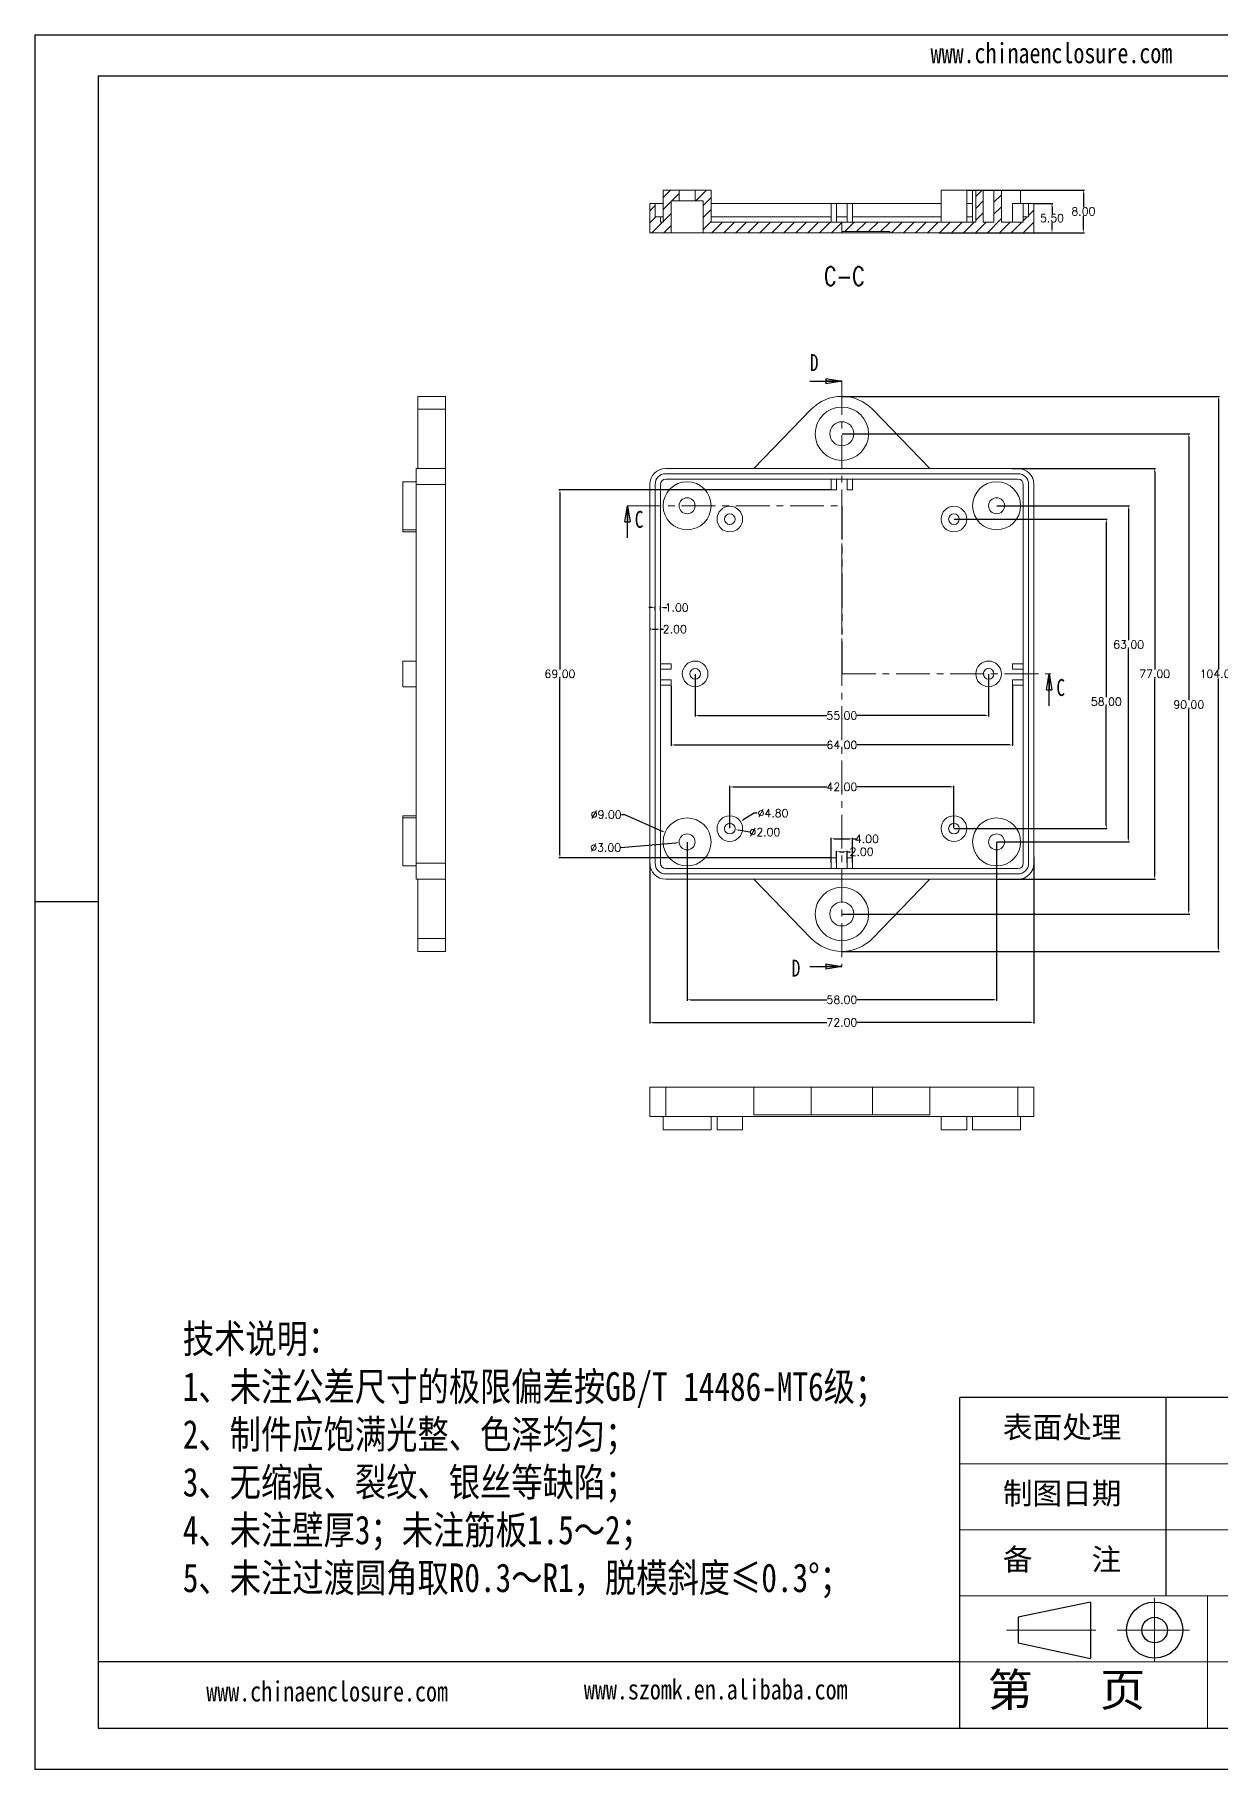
# Model space of a CAD drawing. Header units: inches. Extents: x 1962 to 2938, y 573 to 898.
# Drawn here: x 2478.4 to 2700.6, y 573 to 898 of the extents above; entities that cross this region are included whole.
import ezdxf

# ---------------------------------------------------------------- set-up
doc = ezdxf.new("R2010")
doc.units = ezdxf.units.IN
for name, pattern in [('CENTER', [10.16, 6.35, -1.27, 1.27, -1.27]), ('CENTER2', [28.575, 19.05, -3.175, 3.175, -3.175]), ('PHANTOM', [12.7, 6.35, -1.27, 1.27, -1.27, 1.27, -1.27])]:
    doc.linetypes.add(name, pattern=pattern)
doc.layers.add('文字', color=81, linetype='Continuous')
for name, color, linetype, lineweight in [('粗实线', 7, 'Continuous', 30), ('细实线', 3, 'Continuous', 9), ('细点划线', 2, 'CENTER2', 9)]:
    doc.layers.add(name, color=color, linetype=linetype, lineweight=lineweight)
doc.styles.add('SLDTEXTSTYLE0', font='TXT', dxfattribs={"width": 0.75})
doc.styles.add('SLDTEXTSTYLE3', font='TXT', dxfattribs={"width": 0.75, "bigfont": 'bigfont'})
doc.styles.get("Standard").update_dxf_attribs({"font": 'txt', "bigfont": 'gbcbig.shx'})
doc.styles.add('宋体', font='', dxfattribs={"width": 0.8, "height": 3.5})
doc.styles.get('宋体').set_extended_font_data('SimSun')
doc.dimstyles.new('2', dxfattribs={"dimtxt": 1.5, "dimasz": 0.6, "dimexe": 0.18, "dimexo": 0.0625, "dimgap": 0.09, "dimtad": 0, "dimtih": 1, "dimtoh": 1, "dimzin": 0, "dimdsep": 46, "dimtxsty": 'Standard', "dimcen": 0, "dimadec": 0, "dimazin": 2, "dimtfac": 1, "dimtofl": 0, "dimtmove": 0, "dimatfit": 3, "dimfxl": 1, "dimtolj": 1, "dimtzin": 0, "dimarcsym": 0})

# ---------------------------------------------------------------- blocks, each defined once
blk = doc.blocks.new('_CLOSED')
at = {"color": 0, "linetype": 'ByBlock', "lineweight": -2}
for p, q in [((-1, 0.166667), (0, 0)), ((-1, 0.166667), (-1, -0.166667)), ((0, 0), (-1, -0.166667)), ((0, 0), (-1, 0))]:
    blk.add_line(p, q, dxfattribs=at)
blk = doc.blocks.new('SW_NOTE_4')
at = {"color": 0, "linetype": 'Continuous', "lineweight": 0, "insert": (22.23, 5.8), "char_height": 3.5, "attachment_point": 2, "style": 'SLDTEXTSTYLE3'}
blk.add_mtext('C-C', dxfattribs=at)
blk = doc.blocks.new('*D66')
at = {"color": 0, "lineweight": -2}
for p, q in [((2629.76, 823.24), (2694.89, 823.24)), ((2694.71, 822.64), (2694.71, 773.32)), ((2694.71, 733.84), (2694.71, 771.64)), ((2629.76, 733.24), (2694.89, 733.24))]:
    blk.add_line(p, q, dxfattribs=at)
at = {"color": 0}
for points in [[(2694.61, 822.64), (2694.81, 822.64), (2694.71, 823.24)], [(2694.61, 733.84), (2694.81, 733.84), (2694.71, 733.24)]]:
    blk.add_solid(points, dxfattribs=at)
at = {"layer": 'Defpoints', "color": 0}
for p in [(2629.7, 823.24), (2629.7, 733.24), (2694.71, 733.24)]:
    blk.add_point(p, dxfattribs=at)
at = {"color": 0, "insert": (2694.71, 772.48), "char_height": 1.5, "attachment_point": 5}
blk.add_mtext('\\A1;90.00', dxfattribs=at)
blk = doc.blocks.new('*D67')
at = {"color": 0, "lineweight": -2}
for p, q in [((2629.76, 830.24), (2700.46, 830.24)), ((2700.28, 829.64), (2700.28, 779.08)), ((2700.28, 726.84), (2700.28, 777.4)), ((2629.76, 726.24), (2700.46, 726.24))]:
    blk.add_line(p, q, dxfattribs=at)
at = {"color": 0}
for points in [[(2700.18, 829.64), (2700.38, 829.64), (2700.28, 830.24)], [(2700.18, 726.84), (2700.38, 726.84), (2700.28, 726.24)]]:
    blk.add_solid(points, dxfattribs=at)
at = {"layer": 'Defpoints', "color": 0}
for p in [(2629.7, 830.24), (2700.28, 830.24), (2629.7, 726.24)]:
    blk.add_point(p, dxfattribs=at)
at = {"color": 0, "insert": (2700.28, 778.24), "char_height": 1.5, "attachment_point": 5}
blk.add_mtext('\\A1;104.00', dxfattribs=at)
blk = doc.blocks.new('*D68')
at = {"color": 0, "lineweight": -2}
for p, q in [((2658.76, 809.74), (2683.62, 809.74)), ((2683.44, 809.14), (2683.44, 784.58)), ((2683.44, 747.34), (2683.44, 782.9)), ((2658.76, 746.74), (2683.62, 746.74))]:
    blk.add_line(p, q, dxfattribs=at)
at = {"color": 0}
for points in [[(2683.34, 809.14), (2683.54, 809.14), (2683.44, 809.74)], [(2683.34, 747.34), (2683.54, 747.34), (2683.44, 746.74)]]:
    blk.add_solid(points, dxfattribs=at)
at = {"layer": 'Defpoints', "color": 0}
for p in [(2658.7, 809.74), (2658.7, 746.74), (2683.44, 746.74)]:
    blk.add_point(p, dxfattribs=at)
at = {"color": 0, "insert": (2683.44, 783.74), "char_height": 1.5, "attachment_point": 5}
blk.add_mtext('\\A1;63.00', dxfattribs=at)
blk = doc.blocks.new('*D69')
at = {"color": 0, "lineweight": -2}
for p, q in [((2650.76, 807.24), (2679.44, 807.24)), ((2679.26, 806.64), (2679.26, 773.88)), ((2679.26, 749.84), (2679.26, 772.2)), ((2650.76, 749.24), (2679.44, 749.24))]:
    blk.add_line(p, q, dxfattribs=at)
at = {"color": 0}
for points in [[(2679.16, 806.64), (2679.36, 806.64), (2679.26, 807.24)], [(2679.16, 749.84), (2679.36, 749.84), (2679.26, 749.24)]]:
    blk.add_solid(points, dxfattribs=at)
at = {"layer": 'Defpoints', "color": 0}
for p in [(2650.7, 807.24), (2679.26, 807.24), (2650.7, 749.24)]:
    blk.add_point(p, dxfattribs=at)
at = {"color": 0, "insert": (2679.26, 773.04), "char_height": 1.5, "attachment_point": 5}
blk.add_mtext('\\A1;58.00', dxfattribs=at)
blk = doc.blocks.new('*D70')
at = {"color": 0, "lineweight": -2}
for p, q in [((2661.53, 816.74), (2688.5, 816.74)), ((2688.32, 816.14), (2688.32, 779.08)), ((2688.32, 740.34), (2688.32, 777.4)), ((2658.88, 739.74), (2688.5, 739.74))]:
    blk.add_line(p, q, dxfattribs=at)
at = {"color": 0}
for points in [[(2688.22, 816.14), (2688.42, 816.14), (2688.32, 816.74)], [(2688.22, 740.34), (2688.42, 740.34), (2688.32, 739.74)]]:
    blk.add_solid(points, dxfattribs=at)
at = {"layer": 'Defpoints', "color": 0}
for p in [(2661.46, 816.74), (2688.32, 816.74), (2658.82, 739.74)]:
    blk.add_point(p, dxfattribs=at)
at = {"color": 0, "insert": (2688.32, 778.24), "char_height": 1.5, "attachment_point": 5}
blk.add_mtext('\\A1;77.00', dxfattribs=at)
blk = doc.blocks.new('*D71')
at = {"color": 0, "lineweight": -2}
for p, q in [((2593.7, 742.68), (2593.7, 712.74)), ((2665.7, 743.96), (2665.7, 712.74)), ((2594.3, 712.92), (2626.86, 712.92)), ((2665.1, 712.92), (2632.54, 712.92))]:
    blk.add_line(p, q, dxfattribs=at)
at = {"color": 0}
for points in [[(2594.3, 713.02), (2594.3, 712.82), (2593.7, 712.92)], [(2665.1, 713.02), (2665.1, 712.82), (2665.7, 712.92)]]:
    blk.add_solid(points, dxfattribs=at)
at = {"layer": 'Defpoints', "color": 0}
for p in [(2593.7, 742.74), (2665.7, 744.02), (2665.7, 712.92)]:
    blk.add_point(p, dxfattribs=at)
at = {"color": 0, "insert": (2629.7, 712.92), "char_height": 1.5, "attachment_point": 5}
blk.add_mtext('\\A1;72.00', dxfattribs=at)
blk = doc.blocks.new('*D72')
at = {"color": 0, "lineweight": -2}
for p, q in [((2600.7, 746.68), (2600.7, 716.99)), ((2658.7, 746.68), (2658.7, 716.99)), ((2601.3, 717.17), (2626.86, 717.17)), ((2658.1, 717.17), (2632.54, 717.17))]:
    blk.add_line(p, q, dxfattribs=at)
at = {"color": 0}
for points in [[(2601.3, 717.27), (2601.3, 717.07), (2600.7, 717.17)], [(2658.1, 717.27), (2658.1, 717.07), (2658.7, 717.17)]]:
    blk.add_solid(points, dxfattribs=at)
at = {"layer": 'Defpoints', "color": 0}
for p in [(2600.7, 746.74), (2658.7, 746.74), (2658.7, 717.17)]:
    blk.add_point(p, dxfattribs=at)
at = {"color": 0, "insert": (2629.7, 717.17), "char_height": 1.5, "attachment_point": 5}
blk.add_mtext('\\A1;58.00', dxfattribs=at)
blk = doc.blocks.new('*D73')
at = {"color": 0, "lineweight": -2}
for p, q in [((2608.7, 749.31), (2608.7, 757.23)), ((2609.3, 757.05), (2626.86, 757.05)), ((2650.1, 757.05), (2632.54, 757.05)), ((2650.7, 749.31), (2650.7, 757.23))]:
    blk.add_line(p, q, dxfattribs=at)
at = {"color": 0}
for points in [[(2609.3, 757.15), (2609.3, 756.95), (2608.7, 757.05)], [(2650.1, 757.15), (2650.1, 756.95), (2650.7, 757.05)]]:
    blk.add_solid(points, dxfattribs=at)
at = {"layer": 'Defpoints', "color": 0}
for p in [(2650.7, 757.05), (2608.7, 749.24), (2650.7, 749.24)]:
    blk.add_point(p, dxfattribs=at)
at = {"color": 0, "insert": (2629.7, 757.05), "char_height": 1.5, "attachment_point": 5}
blk.add_mtext('\\A1;42.00', dxfattribs=at)
blk = doc.blocks.new('*D74')
at = {"color": 0, "lineweight": -2}
for p, q in [((2602.2, 778.18), (2602.2, 770.25)), ((2657.2, 778.18), (2657.2, 770.25)), ((2602.8, 770.43), (2626.86, 770.43)), ((2656.6, 770.43), (2632.54, 770.43))]:
    blk.add_line(p, q, dxfattribs=at)
at = {"color": 0}
for points in [[(2602.8, 770.53), (2602.8, 770.33), (2602.2, 770.43)], [(2656.6, 770.53), (2656.6, 770.33), (2657.2, 770.43)]]:
    blk.add_solid(points, dxfattribs=at)
at = {"layer": 'Defpoints', "color": 0}
for p in [(2602.2, 778.24), (2657.2, 778.24), (2657.2, 770.43)]:
    blk.add_point(p, dxfattribs=at)
at = {"color": 0, "insert": (2629.7, 770.43), "char_height": 1.5, "attachment_point": 5}
blk.add_mtext('\\A1;55.00', dxfattribs=at)
blk = doc.blocks.new('*D75')
at = {"color": 0, "lineweight": -2}
for p, q in [((2613.23, 752.14), (2611.23, 750.86)), ((2613.83, 752.14), (2613.23, 752.14))]:
    blk.add_line(p, q, dxfattribs=at)
at = {"color": 0}
blk.add_solid([(2611.17, 750.94), (2611.28, 750.78), (2610.72, 750.54)], dxfattribs=at)
at = {"layer": 'Defpoints', "color": 0}
for p in [(2606.68, 747.95), (2610.72, 750.54)]:
    blk.add_point(p, dxfattribs=at)
at = {"color": 0, "insert": (2616.8, 752.14), "char_height": 1.5, "attachment_point": 5}
blk.add_mtext('\\A1;∅4.80', dxfattribs=at)
blk = doc.blocks.new('*D76')
at = {"color": 0, "lineweight": -2}
blk.add_line((2612.43, 748.59), (2610.27, 748.97), dxfattribs=at)
at = {"color": 0}
blk.add_solid([(2610.29, 749.07), (2610.26, 748.87), (2609.68, 749.07)], dxfattribs=at)
at = {"layer": 'Defpoints', "color": 0}
for p in [(2607.71, 749.42), (2609.68, 749.07)]:
    blk.add_point(p, dxfattribs=at)
at = {"color": 0, "insert": (2615.27, 748.59), "char_height": 1.5, "attachment_point": 5}
blk.add_mtext('\\A1;∅2.00', dxfattribs=at)
blk = doc.blocks.new('*D77')
at = {"color": 0, "lineweight": -2}
for p, q in [((2588.37, 751.88), (2588.97, 751.88)), ((2588.97, 751.88), (2596.03, 748.79))]:
    blk.add_line(p, q, dxfattribs=at)
at = {"color": 0}
blk.add_solid([(2596.07, 748.88), (2595.99, 748.7), (2596.58, 748.55)], dxfattribs=at)
at = {"layer": 'Defpoints', "color": 0}
for p in [(2596.58, 748.55), (2604.82, 744.94)]:
    blk.add_point(p, dxfattribs=at)
at = {"color": 0, "insert": (2585.53, 751.88), "char_height": 1.5, "attachment_point": 5}
blk.add_mtext('\\A1;∅9.00', dxfattribs=at)
blk = doc.blocks.new('*D78')
at = {"color": 0, "lineweight": -2}
blk.add_line((2588.27, 745.69), (2598.61, 746.57), dxfattribs=at)
at = {"color": 0}
blk.add_solid([(2598.6, 746.67), (2598.61, 746.47), (2599.2, 746.62)], dxfattribs=at)
at = {"layer": 'Defpoints', "color": 0}
for p in [(2599.2, 746.62), (2602.19, 746.87)]:
    blk.add_point(p, dxfattribs=at)
at = {"color": 0, "insert": (2585.43, 745.69), "char_height": 1.5, "attachment_point": 5}
blk.add_mtext('\\A1;∅3.00', dxfattribs=at)
blk = doc.blocks.new('*D79')
at = {"color": 0, "lineweight": -2}
for p, q in [((2597.7, 776.03), (2597.7, 764.74)), ((2661.7, 776.03), (2661.7, 764.74)), ((2598.3, 764.92), (2626.86, 764.92)), ((2661.1, 764.92), (2632.54, 764.92))]:
    blk.add_line(p, q, dxfattribs=at)
at = {"color": 0}
for points in [[(2598.3, 765.02), (2598.3, 764.82), (2597.7, 764.92)], [(2661.1, 765.02), (2661.1, 764.82), (2661.7, 764.92)]]:
    blk.add_solid(points, dxfattribs=at)
at = {"layer": 'Defpoints', "color": 0}
for p in [(2597.7, 776.09), (2661.7, 776.09), (2661.7, 764.92)]:
    blk.add_point(p, dxfattribs=at)
at = {"color": 0, "insert": (2629.7, 764.92), "char_height": 1.5, "attachment_point": 5}
blk.add_mtext('\\A1;64.00', dxfattribs=at)
blk = doc.blocks.new('*D80')
at = {"color": 0, "lineweight": -2}
for p, q in [((2627.64, 812.74), (2576.68, 812.74)), ((2576.86, 812.14), (2576.86, 779.08)), ((2576.86, 744.34), (2576.86, 777.4)), ((2627.64, 743.74), (2576.68, 743.74))]:
    blk.add_line(p, q, dxfattribs=at)
at = {"color": 0}
for points in [[(2576.76, 812.14), (2576.96, 812.14), (2576.86, 812.74)], [(2576.76, 744.34), (2576.96, 744.34), (2576.86, 743.74)]]:
    blk.add_solid(points, dxfattribs=at)
at = {"layer": 'Defpoints', "color": 0}
for p in [(2627.7, 812.74), (2576.86, 743.74), (2627.7, 743.74)]:
    blk.add_point(p, dxfattribs=at)
at = {"color": 0, "insert": (2576.86, 778.24), "char_height": 1.5, "attachment_point": 5}
blk.add_mtext('\\A1;69.00', dxfattribs=at)
blk = doc.blocks.new('*D81')
at = {"color": 0, "lineweight": -2}
for p, q in [((2594.1, 790.66), (2593.5, 790.66)), ((2594.7, 790.18), (2594.7, 790.84)), ((2595.7, 790.18), (2595.7, 790.84)), ((2596.3, 790.66), (2596.9, 790.66))]:
    blk.add_line(p, q, dxfattribs=at)
at = {"color": 0}
for points in [[(2594.1, 790.76), (2594.1, 790.56), (2594.7, 790.66)], [(2596.3, 790.76), (2596.3, 790.56), (2595.7, 790.66)]]:
    blk.add_solid(points, dxfattribs=at)
at = {"layer": 'Defpoints', "color": 0}
for p in [(2594.7, 790.12), (2595.7, 790.66), (2595.7, 790.12)]:
    blk.add_point(p, dxfattribs=at)
at = {"color": 0, "insert": (2598.74, 790.66), "char_height": 1.5, "attachment_point": 5}
blk.add_mtext('\\A1;1.00', dxfattribs=at)
blk = doc.blocks.new('*D82')
at = {"color": 0, "lineweight": -2}
for p, q in [((2593.7, 786.81), (2593.7, 786.45)), ((2595.7, 786.81), (2595.7, 786.45)), ((2594.3, 786.63), (2595.1, 786.63)), ((2595.7, 786.63), (2596.3, 786.63))]:
    blk.add_line(p, q, dxfattribs=at)
at = {"color": 0}
for points in [[(2594.3, 786.73), (2594.3, 786.53), (2593.7, 786.63)], [(2595.1, 786.73), (2595.1, 786.53), (2595.7, 786.63)]]:
    blk.add_solid(points, dxfattribs=at)
at = {"layer": 'Defpoints', "color": 0}
for p in [(2593.7, 786.88), (2595.7, 786.88), (2595.7, 786.63)]:
    blk.add_point(p, dxfattribs=at)
at = {"color": 0, "insert": (2598.39, 786.63), "char_height": 1.5, "attachment_point": 5}
blk.add_mtext('\\A1;2.00', dxfattribs=at)
blk = doc.blocks.new('*D83')
at = {"color": 0, "lineweight": -2}
for p, q in [((2628.7, 742.81), (2628.7, 745.09)), ((2629.3, 744.91), (2630.1, 744.91)), ((2630.7, 742.81), (2630.7, 745.09)), ((2630.7, 744.91), (2631.3, 744.91))]:
    blk.add_line(p, q, dxfattribs=at)
at = {"color": 0}
for points in [[(2629.3, 745.01), (2629.3, 744.81), (2628.7, 744.91)], [(2630.1, 745.01), (2630.1, 744.81), (2630.7, 744.91)]]:
    blk.add_solid(points, dxfattribs=at)
at = {"layer": 'Defpoints', "color": 0}
for p in [(2630.7, 744.91), (2628.7, 742.74), (2630.7, 742.74)]:
    blk.add_point(p, dxfattribs=at)
at = {"color": 0, "insert": (2633.39, 744.91), "char_height": 1.5, "attachment_point": 5}
blk.add_mtext('\\A1;2.00', dxfattribs=at)
blk = doc.blocks.new('*D84')
at = {"color": 0, "lineweight": -2}
for p, q in [((2627.7, 742.81), (2627.7, 747.5)), ((2628.3, 747.32), (2631.1, 747.32)), ((2631.7, 742.81), (2631.7, 747.5)), ((2631.7, 747.32), (2632.3, 747.32))]:
    blk.add_line(p, q, dxfattribs=at)
at = {"color": 0}
for points in [[(2628.3, 747.42), (2628.3, 747.22), (2627.7, 747.32)], [(2631.1, 747.42), (2631.1, 747.22), (2631.7, 747.32)]]:
    blk.add_solid(points, dxfattribs=at)
at = {"layer": 'Defpoints', "color": 0}
for p in [(2631.7, 747.32), (2627.7, 742.74), (2631.7, 742.74)]:
    blk.add_point(p, dxfattribs=at)
at = {"color": 0, "insert": (2634.39, 747.32), "char_height": 1.5, "attachment_point": 5}
blk.add_mtext('\\A1;4.00', dxfattribs=at)
blk = doc.blocks.new('*D102')
at = {"color": 0, "lineweight": -2}
for p, q in [((2653.16, 868.91), (2675.14, 868.91)), ((2674.96, 868.31), (2674.96, 865.75)), ((2674.96, 861.51), (2674.96, 864.07)), ((2647.89, 860.91), (2675.14, 860.91))]:
    blk.add_line(p, q, dxfattribs=at)
at = {"color": 0}
for points in [[(2674.86, 868.31), (2675.06, 868.31), (2674.96, 868.91)], [(2674.86, 861.51), (2675.06, 861.51), (2674.96, 860.91)]]:
    blk.add_solid(points, dxfattribs=at)
at = {"layer": 'Defpoints', "color": 0}
for p in [(2653.1, 868.91), (2674.96, 868.91), (2647.83, 860.91)]:
    blk.add_point(p, dxfattribs=at)
at = {"color": 0, "insert": (2674.96, 864.91), "char_height": 1.5, "attachment_point": 5}
blk.add_mtext('\\A1;8.00', dxfattribs=at)
blk = doc.blocks.new('*D103')
at = {"color": 0, "lineweight": -2}
for p, q in [((2665.76, 866.41), (2669.26, 866.41)), ((2669.08, 865.81), (2669.08, 864.5)), ((2669.08, 861.51), (2669.08, 862.82)), ((2664.94, 860.91), (2669.26, 860.91))]:
    blk.add_line(p, q, dxfattribs=at)
at = {"color": 0}
for points in [[(2668.98, 865.81), (2669.18, 865.81), (2669.08, 866.41)], [(2668.98, 861.51), (2669.18, 861.51), (2669.08, 860.91)]]:
    blk.add_solid(points, dxfattribs=at)
at = {"layer": 'Defpoints', "color": 0}
for p in [(2665.7, 866.41), (2669.08, 866.41), (2664.88, 860.91)]:
    blk.add_point(p, dxfattribs=at)
at = {"color": 0, "insert": (2669.08, 863.66), "char_height": 1.5, "attachment_point": 5}
blk.add_mtext('\\A1;5.50', dxfattribs=at)

msp = doc.modelspace()

# ---------------------------------------------------------------- hatches: boundary and pattern name
at = {"linetype": 'Continuous', "lineweight": 0}
h = msp.add_hatch(dxfattribs=at)
h.set_pattern_fill('ANSI31', color=4, scale=0.5, style=0)
h.paths.add_polyline_path([(2594.698, 863.912), (2594.698, 866.412), (2593.698, 866.412), (2593.698, 860.912), (2597.698, 860.912), (2597.698, 866.912), (2599.198, 866.912), (2599.198, 868.912), (2596.198, 868.912), (2596.198, 862.912), (2595.698, 862.912), (2595.698, 863.912)], flags=0)
h = msp.add_hatch(dxfattribs=at)
h.set_pattern_fill('ANSI31', color=4, scale=0.5, style=0)
h.paths.add_polyline_path([(2629.698, 862.912), (2605.198, 862.912), (2605.198, 868.912), (2602.198, 868.912), (2602.198, 866.912), (2603.698, 866.912), (2603.698, 860.912), (2629.698, 860.912)], flags=0)
h = msp.add_hatch(dxfattribs=at)
h.set_pattern_fill('ANSI31', color=4, scale=0.5, style=0)
h.paths.add_polyline_path([(2629.698, 862.912), (2629.698, 861.112), (2638.698, 861.112), (2638.698, 860.912), (2665.698, 860.912), (2665.698, 866.412), (2664.698, 866.412), (2664.698, 863.912), (2663.698, 863.912), (2663.698, 862.912), (2659.598, 862.912), (2659.598, 868.912), (2658.198, 868.912), (2658.198, 862.912), (2656.198, 862.912), (2656.198, 868.912), (2654.798, 868.912), (2654.798, 862.912)], flags=0)

# ---------------------------------------------------------------- linework, layer by layer
for p, q in [((2478.424, 898.023), (2938.16, 898.023)), ((2478.424, 898.023), (2478.424, 572.957)), ((2490.32, 890.283), (2930.421, 890.283)), ((2490.32, 890.283), (2490.32, 580.696)), ((2490.32, 735.49), (2478.424, 735.49)), ((2478.424, 723.45), (2478.424, 572.957)), ((2744.669, 642.614), (2651.793, 642.614)), ((2651.793, 580.696), (2651.793, 642.614)), ((2690.491, 605.463), (2690.491, 642.614)), ((2651.793, 593.08), (2490.32, 593.08)), ((2490.32, 580.696), (2930.421, 580.696)), ((2478.424, 572.957), (2938.16, 572.957)), ((2478.424, 572.957), (2691.265, 572.957))]:
    msp.add_line(p, q)
at = {"color": 7, "linetype": 'Continuous', "lineweight": 15}
for p, q in [((2596.198, 862.912), (2596.198, 868.912)), ((2599.198, 868.912), (2596.198, 868.912)), ((2599.198, 868.912), (2599.198, 866.912)), ((2602.198, 868.912), (2599.198, 868.912)), ((2602.198, 866.912), (2602.198, 868.912)), ((2605.198, 868.912), (2602.198, 868.912)), ((2605.198, 868.912), (2605.198, 862.912)), ((2648.298, 868.912), (2648.298, 862.912)), ((2653.098, 868.912), (2648.298, 868.912)), ((2653.098, 862.912), (2653.098, 868.912)), ((2654.198, 868.912), (2654.198, 862.912)), ((2654.798, 868.912), (2654.198, 868.912)), ((2654.798, 868.912), (2654.798, 862.912)), ((2656.198, 868.912), (2654.798, 868.912)), ((2656.198, 868.912), (2656.198, 862.912)), ((2656.198, 868.912), (2658.198, 868.912)), ((2658.198, 862.912), (2658.198, 868.912)), ((2659.598, 868.912), (2658.198, 868.912)), ((2659.598, 862.912), (2659.598, 868.912)), ((2663.198, 868.912), (2659.598, 868.912)), ((2663.198, 866.412), (2663.198, 868.912)), ((2593.698, 860.912), (2593.698, 866.412)), ((2593.698, 866.412), (2594.698, 866.412)), ((2594.698, 866.412), (2594.698, 863.912)), ((2596.198, 866.412), (2594.698, 866.412)), ((2597.698, 866.912), (2597.698, 860.912)), ((2597.698, 866.912), (2599.198, 866.912)), ((2599.198, 866.912), (2602.198, 866.912)), ((2602.198, 866.912), (2603.698, 866.912)), ((2603.698, 860.912), (2603.698, 866.912)), ((2627.698, 866.412), (2605.198, 866.412)), ((2627.698, 866.412), (2627.698, 862.912)), ((2628.698, 866.412), (2627.698, 866.412)), ((2628.698, 866.412), (2628.698, 862.912)), ((2630.698, 866.412), (2628.698, 866.412)), ((2631.698, 866.412), (2630.698, 866.412)), ((2630.698, 866.412), (2630.698, 862.912)), ((2631.698, 866.412), (2631.698, 862.912)), ((2648.298, 866.412), (2631.698, 866.412)), ((2654.198, 866.412), (2653.098, 866.412)), ((2661.698, 866.412), (2663.698, 866.412)), ((2661.698, 866.412), (2661.698, 862.912)), ((2663.698, 866.412), (2663.698, 863.912)), ((2664.698, 866.412), (2663.698, 866.412)), ((2664.698, 863.912), (2664.698, 866.412)), ((2664.698, 866.412), (2665.698, 866.412)), ((2665.698, 866.412), (2665.698, 860.912)), ((2595.698, 863.912), (2594.698, 863.912)), ((2595.698, 862.912), (2595.698, 863.912)), ((2595.698, 863.912), (2596.198, 863.912)), ((2595.698, 862.912), (2596.198, 862.912)), ((2627.698, 863.912), (2605.198, 863.912)), ((2605.198, 862.912), (2629.698, 862.912)), ((2630.698, 863.912), (2628.698, 863.912)), ((2629.698, 862.912), (2654.798, 862.912)), ((2629.698, 862.912), (2629.698, 861.112)), ((2648.298, 863.912), (2631.698, 863.912)), ((2654.198, 863.912), (2653.098, 863.912)), ((2656.198, 862.912), (2658.198, 862.912)), ((2659.598, 862.912), (2663.698, 862.912)), ((2663.698, 863.912), (2663.698, 862.912)), ((2664.698, 863.912), (2663.698, 863.912)), ((2593.698, 860.912), (2597.698, 860.912)), ((2597.698, 860.912), (2603.698, 860.912)), ((2603.698, 860.912), (2629.698, 860.912)), ((2629.698, 861.112), (2638.698, 861.112)), ((2629.698, 861.112), (2629.698, 860.912)), ((2629.698, 860.912), (2638.698, 860.912)), ((2638.698, 860.912), (2638.698, 861.112)), ((2638.698, 860.912), (2665.698, 860.912)), ((2555.41, 830.243), (2550.21, 830.243)), ((2550.21, 830.243), (2550.21, 827.819)), ((2555.41, 830.243), (2555.41, 827.819)), ((2550.21, 827.819), (2550.21, 816.743)), ((2550.21, 827.819), (2555.41, 827.819)), ((2555.41, 827.819), (2555.41, 816.743)), ((2613.198, 816.743), (2623.961, 827.819)), ((2635.436, 827.819), (2646.198, 816.743)), ((2549.91, 816.743), (2555.41, 816.743)), ((2549.91, 813.743), (2549.91, 816.743)), ((2555.41, 816.743), (2555.41, 813.743)), ((2662.698, 816.743), (2596.698, 816.743)), ((2549.91, 814.243), (2547.41, 814.243)), ((2547.41, 814.243), (2547.41, 805.243)), ((2555.41, 813.743), (2549.91, 813.743)), ((2549.91, 742.743), (2549.91, 813.743)), ((2555.41, 742.743), (2555.41, 813.743)), ((2593.698, 813.743), (2593.698, 742.743)), ((2594.698, 813.743), (2594.698, 742.743)), ((2595.698, 813.743), (2595.698, 780.094)), ((2662.698, 815.743), (2596.698, 815.743)), ((2627.698, 814.743), (2596.698, 814.743)), ((2627.698, 812.743), (2627.698, 814.743)), ((2627.698, 814.743), (2628.698, 814.743)), ((2628.698, 812.743), (2627.698, 812.743)), ((2628.698, 814.743), (2628.698, 812.743)), ((2630.698, 814.743), (2628.698, 814.743)), ((2630.698, 812.743), (2630.698, 814.743)), ((2630.698, 814.743), (2631.698, 814.743)), ((2631.698, 812.743), (2630.698, 812.743)), ((2631.698, 814.743), (2631.698, 812.743)), ((2662.698, 814.743), (2631.698, 814.743)), ((2663.698, 780.094), (2663.698, 813.743)), ((2664.698, 742.743), (2664.698, 813.743)), ((2665.698, 742.743), (2665.698, 813.743)), ((2547.41, 805.243), (2549.91, 805.243)), ((2547.41, 805.243), (2547.41, 804.843)), ((2547.41, 804.843), (2549.91, 804.843)), ((2549.91, 780.643), (2547.41, 780.643)), ((2547.41, 780.643), (2547.41, 775.843)), ((2595.698, 779.094), (2595.698, 780.094)), ((2595.698, 780.094), (2597.698, 780.094)), ((2597.698, 779.094), (2595.698, 779.094)), ((2595.698, 779.094), (2595.698, 777.094)), ((2595.698, 776.094), (2595.698, 777.094)), ((2595.698, 777.094), (2597.698, 777.094)), ((2597.698, 780.094), (2597.698, 779.094)), ((2597.698, 777.094), (2597.698, 776.094)), ((2661.698, 780.094), (2661.698, 779.094)), ((2663.698, 780.094), (2661.698, 780.094)), ((2661.698, 779.094), (2663.698, 779.094)), ((2661.698, 777.094), (2661.698, 776.094)), ((2663.698, 777.094), (2661.698, 777.094)), ((2663.698, 779.094), (2663.698, 780.094)), ((2663.698, 777.094), (2663.698, 779.094)), ((2663.698, 776.094), (2663.698, 777.094)), ((2547.41, 775.843), (2549.91, 775.843)), ((2597.698, 776.094), (2595.698, 776.094)), ((2595.698, 776.094), (2595.698, 742.743)), ((2661.698, 776.094), (2663.698, 776.094)), ((2663.698, 742.743), (2663.698, 776.094)), ((2549.91, 751.643), (2547.41, 751.643)), ((2547.41, 751.243), (2547.41, 751.643)), ((2549.91, 751.243), (2547.41, 751.243)), ((2547.41, 742.243), (2547.41, 751.243)), ((2547.41, 742.243), (2549.91, 742.243)), ((2549.91, 742.743), (2555.41, 742.743)), ((2549.91, 739.743), (2549.91, 742.743)), ((2555.41, 742.743), (2555.41, 739.743)), ((2596.698, 741.743), (2627.698, 741.743)), ((2628.698, 743.743), (2627.698, 743.743)), ((2627.698, 743.743), (2627.698, 741.743)), ((2627.698, 741.743), (2628.698, 741.743)), ((2628.698, 741.743), (2628.698, 743.743)), ((2628.698, 741.743), (2630.698, 741.743)), ((2631.698, 743.743), (2630.698, 743.743)), ((2630.698, 743.743), (2630.698, 741.743)), ((2630.698, 741.743), (2631.698, 741.743)), ((2631.698, 741.743), (2631.698, 743.743)), ((2631.698, 741.743), (2662.698, 741.743)), ((2555.41, 739.743), (2549.91, 739.743)), ((2550.21, 728.668), (2550.21, 739.743)), ((2555.41, 728.668), (2555.41, 739.743)), ((2596.698, 740.743), (2662.698, 740.743)), ((2596.698, 739.743), (2662.698, 739.743)), ((2613.198, 739.743), (2623.961, 728.668)), ((2635.436, 728.668), (2646.198, 739.743)), ((2550.21, 728.668), (2555.41, 728.668)), ((2550.21, 726.243), (2550.21, 728.668)), ((2555.41, 726.243), (2555.41, 728.668)), ((2550.21, 726.243), (2555.41, 726.243)), ((2593.698, 695.274), (2593.698, 700.774)), ((2593.698, 700.774), (2596.698, 700.774)), ((2596.698, 700.774), (2596.698, 695.274)), ((2613.198, 700.774), (2596.698, 700.774)), ((2613.198, 695.574), (2613.198, 700.774)), ((2613.198, 700.774), (2623.961, 700.774)), ((2623.961, 695.574), (2623.961, 700.774)), ((2623.961, 700.774), (2635.436, 700.774)), ((2635.436, 695.574), (2635.436, 700.774)), ((2635.436, 700.774), (2646.198, 700.774)), ((2646.198, 695.574), (2646.198, 700.774)), ((2662.698, 700.774), (2646.198, 700.774)), ((2662.698, 695.274), (2662.698, 700.774)), ((2662.698, 700.774), (2665.698, 700.774)), ((2665.698, 700.774), (2665.698, 695.274)), ((2596.698, 695.274), (2593.698, 695.274)), ((2596.198, 695.274), (2596.198, 692.774)), ((2605.198, 692.774), (2596.198, 692.774)), ((2662.698, 695.274), (2596.698, 695.274)), ((2605.198, 692.774), (2605.198, 695.274)), ((2606.298, 695.274), (2606.298, 692.774)), ((2611.098, 692.774), (2606.298, 692.774)), ((2611.098, 692.774), (2611.098, 695.274)), ((2613.198, 695.574), (2623.961, 695.574)), ((2623.961, 695.574), (2635.436, 695.574)), ((2635.436, 695.574), (2646.198, 695.574)), ((2648.298, 695.274), (2648.298, 692.774)), ((2648.298, 692.774), (2653.098, 692.774)), ((2653.098, 692.774), (2653.098, 695.274)), ((2654.198, 695.274), (2654.198, 692.774)), ((2654.198, 692.774), (2663.198, 692.774)), ((2665.698, 695.274), (2662.698, 695.274)), ((2663.198, 692.774), (2663.198, 695.274))]:
    msp.add_line(p, q, dxfattribs=at)
at = {"color": 7, "linetype": 'Continuous', "lineweight": 30}
for p, q in [((2623.698, 833.123), (2629.698, 833.123)), ((2589.51, 803.743), (2589.51, 809.743)), ((2668.527, 772.243), (2668.527, 778.243)), ((2623.698, 723.416), (2629.698, 723.416))]:
    msp.add_line(p, q, dxfattribs=at)
at = {"color": 1, "linetype": 'CENTER', "lineweight": 0}
for p, q in [((2629.698, 833.123), (2629.698, 723.416)), ((2589.51, 809.743), (2629.698, 809.743)), ((2629.698, 778.243), (2668.84, 778.243))]:
    msp.add_line(p, q, dxfattribs=at)
at = {"color": 7, "linetype": 'PHANTOM', "lineweight": 30}
msp.add_line((2629.698, 809.743), (2629.698, 778.243), dxfattribs=at)
at = {"color": 7, "linetype": 'Continuous', "lineweight": 15}
for centre, radius in [((2629.698, 823.243), 5), ((2629.698, 823.243), 2.25), ((2600.698, 809.743), 4.5), ((2658.698, 809.743), 4.5), ((2600.698, 809.743), 1.5), ((2608.698, 807.243), 2.4), ((2650.698, 807.243), 2.4), ((2658.698, 809.743), 1.5), ((2608.698, 807.243), 1), ((2650.698, 807.243), 1), ((2602.198, 778.243), 2.4), ((2657.198, 778.243), 2.4), ((2602.198, 778.243), 1), ((2657.198, 778.243), 1), ((2600.698, 746.743), 4.5), ((2608.698, 749.243), 2.4), ((2650.698, 749.243), 2.4), ((2658.698, 746.743), 4.5), ((2600.698, 746.743), 1.5), ((2608.698, 749.243), 1), ((2650.698, 749.243), 1), ((2658.698, 746.743), 1.5), ((2629.698, 733.243), 5), ((2629.698, 733.243), 2.25)]:
    msp.add_circle(centre, radius, dxfattribs=at)
for centre, radius, start, end in [((2629.698, 822.243), 8, 44.18003, 135.81997), ((2596.698, 813.743), 3, 90, 180), ((2662.698, 813.743), 3, 0, 90), ((2596.698, 813.743), 2, 90, 180), ((2596.698, 813.743), 1, 90, 180), ((2662.698, 813.743), 2, 0, 90), ((2662.698, 813.743), 1, 0, 90), ((2596.698, 742.743), 3, 180, 270), ((2596.698, 742.743), 2, 180, 270), ((2596.698, 742.743), 1, 180, 270), ((2662.698, 742.743), 2, 270, 0), ((2662.698, 742.743), 3, 270, 0), ((2662.698, 742.743), 1, 270, 0), ((2629.698, 734.243), 8, 224.18003, 315.81997)]:
    msp.add_arc(centre, radius, start, end, dxfattribs=at)
at = {"layer": '粗实线', "color": 7}
for p, q in [((2676.267, 604.305), (2662.736, 601.437)), ((2662.736, 601.437), (2662.736, 596.652)), ((2676.267, 604.305), (2676.267, 593.7)), ((2662.736, 596.652), (2676.267, 593.7))]:
    msp.add_line(p, q, dxfattribs=at)
for radius in [5.261, 2.393]:
    msp.add_circle((2688.309, 599.044), radius, dxfattribs=at)
at = {"layer": '细实线', "color": 7}
for p, q in [((2744.669, 630.23), (2651.793, 630.23)), ((2744.669, 617.847), (2651.793, 617.847)), ((2930.421, 605.463), (2651.793, 605.463)), ((2698.231, 605.463), (2698.231, 580.696)), ((2744.669, 593.08), (2651.793, 593.08))]:
    msp.add_line(p, q, dxfattribs=at)
at = {"layer": '细点划线', "color": 7}
for p, q in [((2688.309, 605.1), (2688.309, 593.08)), ((2660.579, 599.044), (2677.303, 599.044)), ((2681.274, 599.044), (2694.87, 599.044))]:
    msp.add_line(p, q, dxfattribs=at)

# ---------------------------------------------------------------- block references
at = {"color": 7, "linetype": 'Continuous', "lineweight": 0}
msp.add_blockref('SW_NOTE_4', (2607.937, 848.726), dxfattribs=at)
at = {"color": 7, "linetype": 'Continuous', "lineweight": 30, "xscale": 3, "yscale": 3, "zscale": 0.5}
for p in [(2629.698, 833.123), (2629.698, 723.416)]:
    msp.add_blockref('_CLOSED', p, dxfattribs=at)
at = {"color": 7, "linetype": 'Continuous', "lineweight": 30, "xscale": 3, "yscale": 3, "zscale": 0.5, "rotation": 90}
for p in [(2589.51, 809.743), (2668.527, 778.243)]:
    msp.add_blockref('_CLOSED', p, dxfattribs=at)

# ---------------------------------------------------------------- texts
at = {"color": 7, "linetype": 'Continuous', "char_height": 3.175, "attachment_point": 1, "style": 'SLDTEXTSTYLE0'}
for s, insert in [('D', (2623.698, 838.156)), ('C', (2590.882, 808.776)), ('C', (2669.899, 777.276)), ('D', (2620.293, 724.683))]:
    msp.add_mtext(s, dxfattribs=dict(at, insert=insert))
at = {"char_height": 4.07252, "width": 2314.61481, "attachment_point": 1}
for s, insert in [('{\\fSimHei|b0|i0|c134|p49;表面处理}', (2659.869, 639.099)), ('{\\fSimHei|b0|i0|c134|p49;制图日期}', (2659.869, 626.716)), ('{\\fSimHei|b0|i0|c134|p49;备    注}', (2659.869, 614.332))]:
    msp.add_mtext(s, dxfattribs=dict(at, insert=insert))
at = {"layer": '文字', "color": 0, "attachment_point": 1, "style": '宋体'}
for s, insert, char_height, width in [('www.chinaenclosure.com', (2646.324, 896.463), 3.78384, 66.47842), ('{\\H1.111x;技术说明：\\P1、未注公差尺寸的极限偏差按GB/T 14486-MT6级；\\P2、制件应饱满光整、色泽均匀；\\P3、无缩痕、裂纹、银丝等缺陷；\\P4、未注壁厚3；未注筋板1.5～2；\\P5、未注过渡圆角取R0.3～R1，脱模斜度≤0.3%%D；}', (2506.181, 656.337), 4.83729, 176.1905), ('www.chinaenclosure.com', (2510.58, 589.456), 3.78384, 66.47842), ('www.szomk.en.alibaba.com', (2581.354, 589.831), 3.78384, 66.47842)]:
    msp.add_mtext(s, dxfattribs=dict(at, insert=insert, char_height=char_height, width=width))
at = {"layer": '细实线', "color": 7, "insert": (2657.003, 590.951), "char_height": 6.19174, "width": 46.43802, "attachment_point": 1}
msp.add_mtext('{\\fSimSun|b0|i0|c134|p54;第   页}', dxfattribs=at)

# ---------------------------------------------------------------- dimensions: what is measured, and where the dimension line sits
for base, p1, p2, picture, middle in [((2674.962, 868.912), (2647.827, 860.912), (2653.098, 868.912), '*D102', (2674.962, 864.912)), ((2694.708, 733.243), (2629.698, 823.243), (2629.698, 733.243), '*D66', (2694.708, 772.48)), ((2688.319, 816.743), (2658.817, 739.743), (2661.464, 816.743), '*D70', (2688.319, 778.243)), ((2683.435, 746.743), (2658.698, 809.743), (2658.698, 746.743), '*D68', (2683.435, 783.737)), ((2679.261, 807.243), (2650.698, 749.243), (2650.698, 807.243), '*D69', (2679.261, 773.036))]:
    dim = msp.add_linear_dim(base=base, p1=p1, p2=p2, angle=90, dimstyle='2')
    dim.commit()
    dim.dimension.update_dxf_attribs({"geometry": picture, "text_midpoint": middle, "dimtype": 160})
for base, p1, p2, picture, middle in [((2669.077, 866.412), (2664.878, 860.912), (2665.698, 866.412), '*D103', (2669.077, 863.662)), ((2700.279, 830.243), (2629.698, 726.243), (2629.698, 830.243), '*D67', (2700.279, 778.243)), ((2576.858, 743.743), (2627.698, 812.743), (2627.698, 743.743), '*D80', (2576.858, 778.243))]:
    dim = msp.add_linear_dim(base=base, p1=p1, p2=p2, angle=90, dimstyle='2')
    dim.commit()
    dim.dimension.update_dxf_attribs({"geometry": picture, "text_midpoint": middle})
for base, p1, p2, picture, middle in [((2595.698, 790.658), (2594.698, 790.118), (2595.698, 790.118), '*D81', (2598.738, 790.658)), ((2595.698, 786.631), (2593.698, 786.876), (2595.698, 786.876), '*D82', (2598.388, 786.631)), ((2657.198, 770.431), (2602.198, 778.243), (2657.198, 778.243), '*D74', (2629.698, 770.431)), ((2661.698, 764.921), (2597.698, 776.094), (2661.698, 776.094), '*D79', (2629.698, 764.921)), ((2650.698, 757.046), (2608.698, 749.243), (2650.698, 749.243), '*D73', (2629.698, 757.046)), ((2631.698, 747.317), (2627.698, 742.743), (2631.698, 742.743), '*D84', (2634.388, 747.317)), ((2658.698, 717.167), (2600.698, 746.743), (2658.698, 746.743), '*D72', (2629.698, 717.167)), ((2630.698, 744.907), (2628.698, 742.743), (2630.698, 742.743), '*D83', (2633.388, 744.907)), ((2665.698, 712.923), (2593.698, 742.743), (2665.698, 744.024), '*D71', (2629.698, 712.923))]:
    dim = msp.add_linear_dim(base=base, p1=p1, p2=p2, dimstyle='2')
    dim.commit()
    dim.dimension.update_dxf_attribs({"geometry": picture, "text_midpoint": middle})
for p1, p2, picture, middle in [((2604.821, 744.939), (2596.576, 748.548), '*D77', (2585.533, 751.877)), ((2606.676, 747.95), (2610.72, 750.536), '*D75', (2616.795, 752.142)), ((2607.713, 749.415), (2609.683, 749.071), '*D76', (2612.427, 748.592)), ((2602.193, 746.87), (2599.204, 746.617), '*D78', (2588.266, 745.691))]:
    dim = msp.add_diameter_dim_2p(p1=p1, p2=p2, dimstyle='2')
    dim.commit()
    dim.dimension.update_dxf_attribs({"geometry": picture, "text_midpoint": middle, "dimtype": 163})

doc.saveas('drawing.dxf')
